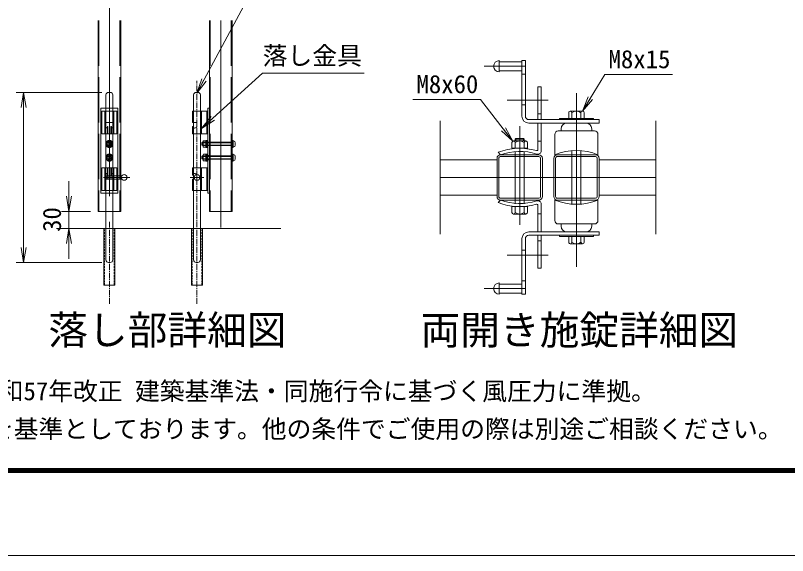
# Model space of a CAD drawing. Units: millimetres, scale not verified. Extents: x -4200 to 4200, y -2970 to 2970.
# Drawn here: x -157 to 1886, y -2970 to -1541 of the extents above; entities that cross this region are included whole.
import ezdxf
from ezdxf.enums import TextEntityAlignment as Align

# ---------------------------------------------------------------- set-up
doc = ezdxf.new("R2010")
doc.units = ezdxf.units.MM
doc.header["$LTSCALE"] = 20
for name, pattern in [('DASHED', [7.5, 6, -1.5]), ('USER1', [50.8, 31.75, -6.35, 6.35, -6.35]), ('USER2', [1.125, 0.75, -0.125, 0.125, -0.125]), ('USER3', [0.375, 0.25, -0.125])]:
    doc.linetypes.add(name, pattern=pattern)
for name, color, linetype, lineweight in [('0-0_D-STR1', 1, 'Continuous', 18), ('0-1_D-STR-DIM', 7, 'Continuous', 9), ('0-2_0', 7, 'Continuous', 9), ('0-3_D-STR3', 3, 'Continuous', 13), ('0-4_D-BMK', 2, 'USER1', 13), ('0-6_D-STR-TXT', 7, 'Continuous', 9), ('0-9_D-STR4', 7, 'Continuous', 9), ('0-C_D-TTL', 7, 'Continuous', 9)]:
    doc.layers.add(name, color=color, linetype=linetype, lineweight=lineweight)
doc.layers.add('0-8_D-TTL-TXT', color=7, linetype='Continuous')
doc.styles.add('ＭＳ ゴシック', font='')
doc.styles.get('ＭＳ ゴシック').set_extended_font_data('MS Gothic')

# ---------------------------------------------------------------- blocks, each defined once
blk = doc.blocks.new('_Open')
at = {"layer": '0-2_0'}
blk.add_line((-20, 3.33), (0, 0), dxfattribs=at)
blk.add_lwpolyline([(-20, -3.33), (0, 0), (-20, 0)], dxfattribs=at)

msp = doc.modelspace()

# ---------------------------------------------------------------- linework, layer by layer
at = {"layer": '0-0_D-STR1'}
for p, q in [((61.84, -1554.52), (61.84, -2059.89)), ((121.84, -1554.52), (121.84, -2059.89)), ((356.46, -1554.52), (356.46, -2059.89)), ((416.46, -1554.52), (416.46, -2059.89)), ((967.09, -1820), (967.09, -2120)), ((1537.09, -1820), (1537.09, -2120)), ((1121.89, -2020.2), (1121.89, -1919.4)), ((1227.49, -1910), (1126.69, -1910)), ((1126.69, -1914.6), (1227.49, -1914.6)), ((1232.29, -2020.2), (1232.29, -1919.4)), ((1271.89, -2020.2), (1271.89, -1919.4)), ((1377.49, -1910), (1276.69, -1910)), ((1276.69, -1914.6), (1377.49, -1914.6)), ((1382.29, -2020.2), (1382.29, -1919.4)), ((967.09, -1923.5), (1117.09, -1923.5)), ((1117.09, -1919.6), (1117.09, -2020.4)), ((1237.09, -1919.6), (1237.09, -2020.4)), ((1267.09, -1919.6), (1267.09, -2020.4)), ((1387.09, -1919.6), (1387.09, -2020.4)), ((1537.09, -1923.5), (1387.09, -1923.5)), ((967.09, -2016.5), (1117.09, -2016.5)), ((1537.09, -2016.5), (1387.09, -2016.5)), ((1126.69, -2025), (1227.49, -2025)), ((1227.49, -2030), (1126.69, -2030)), ((1276.69, -2025), (1377.49, -2025)), ((1377.49, -2030), (1276.69, -2030)), ((61.84, -2059.89), (121.84, -2059.89)), ((356.46, -2059.89), (416.46, -2059.89))]:
    msp.add_line(p, q, dxfattribs=at)
at = {"layer": '0-0_D-STR1', "linetype": 'DASHED'}
for p, q in [((64.24, -1554.52), (64.24, -2059.89)), ((119.44, -1554.52), (119.44, -2059.89)), ((358.86, -1554.52), (358.86, -2059.89)), ((414.06, -1554.52), (414.06, -2059.89))]:
    msp.add_line(p, q, dxfattribs=at)
at = {"layer": '0-0_D-STR1'}
for centre, radius, start, end in [((1126.69, -1919.6), 9.6, 90, 180), ((1126.69, -1919.4), 4.8, 89.99997, 180), ((1227.49, -1919.6), 9.6, 0, 90), ((1227.49, -1919.4), 4.8, 0, 89.99997), ((1276.69, -1919.6), 9.6, 90, 180), ((1276.69, -1919.4), 4.8, 89.99997, 180), ((1377.49, -1919.6), 9.6, 0, 90), ((1377.49, -1919.4), 4.8, 0, 89.99997), ((1126.69, -2020.4), 9.6, 180, 270), ((1126.69, -2020.2), 4.8, 180, 270.00003), ((1227.49, -2020.2), 4.8, 270.00003, 0), ((1227.49, -2020.4), 9.6, 270, 0), ((1276.69, -2020.4), 9.6, 180, 270), ((1276.69, -2020.2), 4.8, 180, 270.00003), ((1377.49, -2020.2), 4.8, 270.00003, 0), ((1377.49, -2020.4), 9.6, 270, 0)]:
    msp.add_arc(centre, radius, start, end, dxfattribs=at)
at = {"layer": '0-1_D-STR-DIM'}
for p, q in [((71.84, -1744.89), (-154.94, -1744.89)), ((-134.94, -1784.89), (-134.94, -2154.89)), ((-14.94, -2019.89), (-14.94, -1979.89)), ((41.84, -2059.89), (-34.94, -2059.89)), ((-14.94, -2059.89), (-14.94, -2104.89)), ((41.84, -2104.89), (-34.94, -2104.89)), ((-14.94, -2144.89), (-14.94, -2184.89)), ((71.84, -2194.89), (-154.94, -2194.89))]:
    msp.add_line(p, q, dxfattribs=at)
at = {"layer": '0-3_D-STR3'}
for p, q in [((1123.09, -1661), (1123.09, -1691)), ((1123.09, -1664), (1183.09, -1664)), ((1183.09, -1661), (1183.09, -1808)), ((1183.09, -1661), (1192.09, -1661)), ((1192.09, -1661), (1192.09, -1808)), ((1123.09, -1688), (1183.09, -1688)), ((1192.09, -1697), (1183.09, -1697)), ((1225.09, -1817), (1225.09, -1730)), ((1234.09, -1730), (1225.09, -1730)), ((1234.09, -1817), (1234.09, -1730)), ((82.84, -1751.64), (82.84, -2188.14)), ((89.59, -1744.89), (94.09, -1744.89)), ((100.84, -1751.64), (100.84, -2188.14)), ((314.61, -1751.64), (314.61, -2188.14)), ((325.86, -1744.89), (321.36, -1744.89)), ((332.61, -1751.64), (332.61, -2188.14)), ((69.34, -1786.89), (69.34, -2011.89)), ((69.34, -1786.89), (114.34, -1786.89)), ((72.34, -1794.39), (111.34, -1794.39)), ((72.34, -1794.39), (72.34, -1854.39)), ((79.69, -1794.39), (79.69, -1854.39)), ((82.09, -1794.39), (82.09, -1824.39)), ((101.59, -1794.39), (101.59, -1824.39)), ((103.99, -1794.39), (103.99, -1854.39)), ((111.34, -1794.39), (111.34, -1854.39)), ((114.34, -1786.89), (114.34, -2011.89)), ((311.46, -1824.39), (311.46, -1794.39)), ((311.46, -1794.39), (351.96, -1794.39)), ((313.86, -1824.39), (313.86, -1794.39)), ((333.36, -1854.39), (333.36, -1794.39)), ((335.76, -1854.39), (335.76, -1794.39)), ((349.56, -1854.39), (349.56, -1794.39)), ((351.96, -1786.89), (356.46, -1786.89)), ((351.96, -1854.39), (351.96, -1794.39)), ((356.46, -1786.89), (356.46, -2011.89)), ((1192.09, -1778), (1183.09, -1778)), ((1310.91, -1794.68), (1343.31, -1794.68)), ((1201.09, -1817), (1387.09, -1817)), ((1234.09, -1802), (1225.09, -1802)), ((1372.09, -1814), (1282.09, -1814)), ((1282.09, -1814), (1282.09, -1817)), ((1306.75, -1798.89), (1306.75, -1814.14)), ((1315.07, -1798.89), (1315.07, -1814)), ((1339.11, -1798.89), (1339.11, -1814)), ((1347.52, -1798.89), (1347.52, -1813.89)), ((1372.09, -1814), (1372.09, -1817)), ((1387.09, -1826), (1387.09, -1817)), ((103.99, -1824.39), (79.69, -1824.39)), ((82.09, -1824.39), (82.09, -1834.89)), ((86.59, -1834.89), (86.59, -1854.39)), ((86.59, -1834.89), (86.59, -1854.39)), ((86.59, -1834.99), (87.63, -1834.99)), ((87.63, -1834.99), (87.63, -1854.39)), ((96.05, -1834.99), (96.05, -1854.39)), ((97.09, -1834.99), (96.05, -1834.99)), ((97.09, -1834.89), (97.09, -1854.39)), ((101.59, -1834.89), (101.59, -1824.39)), ((311.46, -1824.39), (323.61, -1824.39)), ((311.46, -1834.89), (311.46, -1854.39)), ((311.46, -1834.89), (313.62, -1834.89)), ((313.62, -1834.89), (313.62, -1835.14)), ((323.61, -1834.89), (323.61, -1824.39)), ((1201.09, -1826), (1387.09, -1826)), ((1225.09, -1826), (1225.09, -1896.15)), ((1234.09, -1826), (1234.09, -1899.5)), ((72.34, -1854.39), (111.34, -1854.39)), ((82.09, -1839.22), (82.09, -1854.39)), ((101.59, -1839.22), (101.59, -1854.39)), ((311.46, -1854.39), (351.96, -1854.39)), ((313.62, -1838.3), (313.62, -1854.39)), ((1270.09, -1856), (1270.09, -1910)), ((1279.09, -1847), (1375.09, -1847)), ((1286.59, -1847), (1286.59, -1841)), ((1367.59, -1847), (1367.59, -1841)), ((1384.09, -1856), (1384.09, -1910)), ((336.36, -1878.39), (337.86, -1876.89)), ((336.36, -1884.39), (336.36, -1878.39)), ((418.86, -1878.39), (336.36, -1878.39)), ((337.86, -1885.89), (337.86, -1876.89)), ((418.86, -1876.89), (337.86, -1876.89)), ((339.66, -1887.89), (339.66, -1874.72)), ((347.16, -1872.77), (340.56, -1872.77)), ((340.56, -1877.08), (347.16, -1877.08)), ((347.16, -1890.77), (347.16, -1872.02)), ((349.56, -1872.02), (347.16, -1872.02)), ((347.16, -1890.02), (347.16, -1872.77)), ((349.56, -1890.77), (349.56, -1872.02)), ((349.56, -1890.77), (349.56, -1872.02)), ((351.96, -1872.02), (349.56, -1872.02)), ((351.96, -1890.77), (351.96, -1872.02)), ((416.46, -1890.77), (416.46, -1872.02)), ((418.86, -1872.02), (416.46, -1872.02)), ((418.86, -1890.77), (418.86, -1872.02)), ((418.86, -1873.52), (418.86, -1889.27)), ((420.21, -1873.52), (418.86, -1873.52)), ((424.71, -1878.02), (424.71, -1884.77)), ((1156.66, -1877.77), (1156.66, -1892.77)), ((1193.27, -1873.56), (1160.87, -1873.56)), ((1165.08, -1877.77), (1165.08, -1892.88)), ((1165.09, -1869.03), (1177.09, -1869.03)), ((1177.09, -1867.23), (1187.29, -1867.23)), ((1189.09, -1869.03), (1177.09, -1869.03)), ((1187.29, -1867.23), (1187.29, -1873.56)), ((1189.11, -1877.77), (1189.11, -1892.88)), ((1197.44, -1877.77), (1197.44, -1893.02)), ((1225.09, -1874), (1234.09, -1874)), ((418.86, -1884.39), (336.36, -1884.39)), ((336.36, -1884.39), (337.86, -1885.89)), ((418.86, -1885.89), (337.86, -1885.89)), ((340.56, -1885.7), (347.16, -1885.7)), ((347.16, -1890.02), (340.56, -1890.02)), ((349.56, -1890.77), (347.16, -1890.77)), ((351.96, -1890.77), (349.56, -1890.77)), ((418.86, -1890.77), (416.46, -1890.77)), ((420.21, -1889.27), (418.86, -1889.27)), ((1156.66, -1892.77), (1197.44, -1892.77)), ((336.36, -1914.39), (337.86, -1912.89)), ((336.36, -1920.39), (336.36, -1914.39)), ((418.86, -1914.39), (336.36, -1914.39)), ((337.86, -1921.89), (337.86, -1912.89)), ((418.86, -1912.89), (337.86, -1912.89)), ((339.66, -1923.89), (339.66, -1910.72)), ((347.16, -1908.77), (340.56, -1908.77)), ((340.56, -1913.08), (347.16, -1913.08)), ((347.16, -1926.77), (347.16, -1908.02)), ((349.56, -1908.02), (347.16, -1908.02)), ((347.16, -1926.02), (347.16, -1908.77)), ((349.56, -1926.77), (349.56, -1908.02)), ((349.56, -1926.77), (349.56, -1908.02)), ((351.96, -1908.02), (349.56, -1908.02)), ((351.96, -1926.77), (351.96, -1908.02)), ((351.96, -1911.77), (356.46, -1911.77)), ((416.46, -1926.77), (416.46, -1908.02)), ((418.86, -1908.02), (416.46, -1908.02)), ((418.86, -1926.77), (418.86, -1908.02)), ((418.86, -1909.52), (418.86, -1925.27)), ((420.21, -1909.52), (418.86, -1909.52)), ((424.71, -1914.02), (424.71, -1920.77)), ((1126.15, -1910), (1120.09, -1903.34)), ((1165.08, -2039.93), (1165.08, -1901.57)), ((1189.11, -2039.93), (1189.11, -1901.57)), ((1315.08, -2040.59), (1315.08, -1899.41)), ((1339.11, -2040.59), (1339.11, -1899.41)), ((418.86, -1920.39), (336.36, -1920.39)), ((336.36, -1920.39), (337.86, -1921.89)), ((418.86, -1921.89), (337.86, -1921.89)), ((340.56, -1921.7), (347.16, -1921.7)), ((347.16, -1926.02), (340.56, -1926.02)), ((349.56, -1926.77), (347.16, -1926.77)), ((351.96, -1926.77), (349.56, -1926.77)), ((351.96, -1923.02), (356.46, -1923.02)), ((418.86, -1926.77), (416.46, -1926.77)), ((420.21, -1925.27), (418.86, -1925.27)), ((111.34, -1944.39), (72.34, -1944.39)), ((72.34, -2004.39), (72.34, -1944.39)), ((79.69, -2004.39), (79.69, -1944.39)), ((82.09, -1959.56), (82.09, -1944.39)), ((86.59, -1963.89), (86.59, -1944.39)), ((87.63, -1963.79), (87.63, -1944.39)), ((96.05, -1963.79), (96.05, -1944.39)), ((97.09, -1963.89), (97.09, -1944.39)), ((97.09, -1963.89), (97.09, -1944.39)), ((101.59, -1959.56), (101.59, -1944.39)), ((103.99, -2004.39), (103.99, -1944.39)), ((111.34, -2004.39), (111.34, -1944.39)), ((311.46, -1944.39), (351.96, -1944.39)), ((311.46, -1963.89), (311.46, -1944.39)), ((313.62, -1960.48), (313.62, -1944.39)), ((333.36, -1944.39), (333.36, -2004.39)), ((335.76, -1944.39), (335.76, -2004.39)), ((349.56, -1944.39), (349.56, -2004.39)), ((351.96, -1944.39), (351.96, -2004.39)), ((79.69, -1974.39), (103.99, -1974.39)), ((82.09, -1963.89), (82.09, -1974.39)), ((82.09, -2004.39), (82.09, -1974.39)), ((124.84, -1965.39), (82.84, -1965.39)), ((100.84, -1966.29), (82.84, -1966.29)), ((100.84, -1973.49), (82.84, -1973.49)), ((124.84, -1974.39), (82.84, -1974.39)), ((85.84, -1965.39), (85.84, -1974.39)), ((86.59, -1963.79), (87.63, -1963.79)), ((97.09, -1963.79), (96.05, -1963.79)), ((100.84, -1966.29), (103.54, -1965.39)), ((100.84, -1973.49), (103.54, -1974.39)), ((101.59, -1974.39), (101.59, -1963.89)), ((101.59, -2004.39), (101.59, -1974.39)), ((311.46, -1963.89), (313.62, -1963.89)), ((311.46, -1974.39), (311.46, -2004.39)), ((311.46, -1974.39), (314.61, -1974.39)), ((313.62, -1963.89), (313.62, -1963.64)), ((313.86, -1974.39), (313.86, -2004.39)), ((323.61, -1963.89), (323.61, -1974.39)), ((69.34, -2011.89), (114.34, -2011.89)), ((111.34, -2004.39), (72.34, -2004.39)), ((311.46, -2004.39), (351.96, -2004.39)), ((1126.15, -2030), (1120.09, -2036.66)), ((1234.09, -2112.5), (1234.09, -2040.5)), ((1270.09, -2084), (1270.09, -2030)), ((1384.09, -2084), (1384.09, -2030)), ((1156.66, -2062.48), (1156.66, -2047.23)), ((1197.44, -2047.23), (1156.66, -2047.23)), ((1165.08, -2062.48), (1165.08, -2047.37)), ((1189.11, -2062.48), (1189.11, -2047.37)), ((1197.44, -2062.48), (1197.44, -2047.23)), ((1225.09, -2112.5), (1225.09, -2043.86)), ((1193.28, -2066.7), (1160.87, -2066.7)), ((1225.09, -2066), (1234.09, -2066)), ((1279.09, -2093), (1375.09, -2093)), ((1286.59, -2093), (1286.59, -2099)), ((1367.59, -2093), (1367.59, -2099)), ((1201.09, -2114), (1387.09, -2114)), ((1201.09, -2123), (1387.09, -2123)), ((1225.09, -2121.5), (1225.09, -2210)), ((1234.09, -2121.5), (1234.09, -2210)), ((1282.09, -2126), (1282.09, -2123)), ((1372.09, -2126), (1372.09, -2123)), ((1387.09, -2114), (1387.09, -2123)), ((1183.09, -2279), (1183.09, -2130.5)), ((1192.09, -2279), (1192.09, -2132)), ((1234.09, -2138), (1225.09, -2138)), ((1372.09, -2126), (1282.09, -2126)), ((1306.75, -2141.11), (1306.75, -2125.86)), ((1315.07, -2141.11), (1315.07, -2126)), ((1339.11, -2141.11), (1339.11, -2126)), ((1347.52, -2141.11), (1347.52, -2126.11)), ((1192.09, -2162), (1183.09, -2162)), ((1310.91, -2145.33), (1343.31, -2145.33)), ((89.59, -2194.89), (94.09, -2194.89)), ((325.86, -2194.89), (321.36, -2194.89)), ((1234.09, -2210), (1225.09, -2210)), ((1192.09, -2243), (1183.09, -2243)), ((1123.09, -2279), (1123.09, -2249)), ((1123.09, -2252), (1183.09, -2252)), ((1123.09, -2276), (1183.09, -2276)), ((1183.09, -2279), (1192.09, -2279))]:
    msp.add_line(p, q, dxfattribs=at)
at = {"layer": '0-3_D-STR3', "linetype": 'USER3'}
for p, q in [((79.32, -2254.89), (79.32, -2104.89)), ((104.37, -2254.89), (104.37, -2104.89)), ((311.09, -2254.89), (311.09, -2104.89)), ((336.14, -2254.89), (336.14, -2104.89))]:
    msp.add_line(p, q, dxfattribs=at)
at = {"layer": '0-3_D-STR3'}
for points in [[(351.96, -1786.89), (351.96, -2011.89), (356.46, -2011.89)], [(1165.09, -1873.56), (1165.09, -1869.03), (1166.89, -1867.23)], [(1177.09, -1867.23), (1166.89, -1867.23), (1166.89, -1873.56)], [(1189.09, -1873.56), (1189.09, -1869.03), (1187.29, -1867.23)], [(106.17, -2254.89), (77.52, -2254.89), (77.52, -2104.89)], [(106.17, -2254.89), (106.17, -2104.89), (77.52, -2104.89)], [(337.94, -2254.89), (309.29, -2254.89), (309.29, -2104.89)], [(337.94, -2254.89), (337.94, -2104.89), (309.29, -2104.89)]]:
    msp.add_lwpolyline(points, dxfattribs=at)
at = {"layer": '0-3_D-STR3', "linetype": 'DASHED'}
for points in [[(91.84, -1872.77), (84.37, -1877.08), (84.37, -1885.7), (91.84, -1890.02), (99.31, -1885.7), (99.31, -1877.08)], [(91.84, -1908.77), (84.37, -1913.08), (84.37, -1921.7), (91.84, -1926.02), (99.31, -1921.7), (99.31, -1913.08)]]:
    msp.add_lwpolyline(points, close=True, dxfattribs=at)
for centre, radius in [((91.84, -1881.39), 9.38), ((91.84, -1881.39), 7.47), ((91.84, -1881.39), 4.5), ((91.84, -1881.39), 3.6), ((91.84, -1917.39), 9.38), ((91.84, -1917.39), 7.47), ((91.84, -1917.39), 4.5), ((91.84, -1917.39), 3.6)]:
    msp.add_circle(centre, radius, dxfattribs=at)
at = {"layer": '0-3_D-STR3'}
for centre in [(130.84, -1969.89), (323.61, -1969.89)]:
    msp.add_circle(centre, 7.5, dxfattribs=at)
for centre, radius, start, end in [((1123.09, -1676), 15, 90.00001, 270), ((89.59, -1751.64), 6.75, 90, 180), ((94.09, -1751.64), 6.75, 0, 90), ((321.36, -1751.64), 6.75, 90, 180), ((325.86, -1751.64), 6.75, 0, 90), ((1310.91, -1798.84), 4.16, 359.29981, 180.701), ((1327.09, -1813.91), 19.24, 51.35043, 128.64746), ((1343.31, -1798.9), 4.21, 0.08393, 179.91606), ((1201.09, -1808), 18, 180.00001, 269.99995), ((1201.09, -1808), 9, 180.00001, 270), ((317.54, -1833.08), 6.34, 196.56618, 343.43382), ((318.02, -1835.01), 4.4, 178.39007, 262.24067), ((1301.59, -1841), 15, 90.00001, 179.99999), ((1352.59, -1841), 15, 0, 90), ((1279.09, -1856), 9, 90, 180.00001), ((1375.09, -1856), 9, 0, 90), ((342.67, -1874.92), 3.02, 134.39087, 225.60913), ((350.44, -1881.39), 10.78, 156.42363, 203.57637), ((420.21, -1878.02), 4.5, 0, 90), ((1160.87, -1877.78), 4.21, 0.08393, 179.91608), ((1177.1, -1892.8), 19.24, 51.35253, 128.64959), ((1193.27, -1877.72), 4.16, 359.29901, 180.70018), ((342.69, -1887.86), 3.03, 134.68187, 225.31813), ((420.21, -1884.77), 4.5, 270, 0), ((1177.09, -2051.77), 159, 73.87238, 111.00754), ((1222.09, -1896.15), 3, 253.8728, 0.00001), ((1327.09, -2051.34), 152.4, 68.0365, 111.96349), ((342.67, -1910.92), 3.02, 134.39087, 225.60913), ((350.44, -1917.39), 10.78, 156.42363, 203.57637), ((420.21, -1914.02), 4.5, 0, 90), ((1177.09, -2051.09), 150, 72.42905, 109.85261), ((1225.09, -1899.5), 9, 252.42887, 0.00001), ((342.69, -1923.86), 3.03, 134.68187, 225.31813), ((420.21, -1920.77), 4.5, 270, 0), ((317.54, -1965.7), 6.34, 31.15279, 163.43382), ((318.02, -1963.77), 4.4, 97.75933, 181.60993), ((1177.09, -1888.23), 159, 248.99246, 286.12762), ((1177.09, -1888.91), 150, 250.14739, 287.57095), ((1222.09, -2043.86), 3, 359.99999, 106.1272), ((1225.09, -2040.5), 9, 359.99999, 107.57113), ((1327.09, -1888.66), 152.4, 248.03651, 291.9635), ((1160.87, -2062.48), 4.21, 180.08392, 359.91607), ((1177.1, -2047.46), 19.24, 231.35041, 308.64747), ((1193.28, -2062.53), 4.16, 179.29982, 0.70099), ((1279.09, -2084), 9, 179.99999, 270), ((1301.59, -2099), 15, 180.00001, 269.99999), ((1352.59, -2099), 15, 270, 0), ((1375.09, -2084), 9, 270, 0), ((1201.09, -2132), 18, 90.00005, 179.99999), ((1201.09, -2132), 9, 90, 179.99999), ((1310.91, -2141.16), 4.16, 179.299, 0.70019), ((1327.09, -2126.09), 19.24, 231.35254, 308.64957), ((1343.31, -2141.11), 4.21, 180.08394, 359.91607), ((89.59, -2188.14), 6.75, 180, 270), ((94.09, -2188.14), 6.75, 270, 0), ((321.36, -2188.14), 6.75, 180, 270), ((325.86, -2188.14), 6.75, 270, 0), ((1123.09, -2264), 15, 90, 269.99999)]:
    msp.add_arc(centre, radius, start, end, dxfattribs=at)
for centre, major_axis, ratio, start_param, end_param in [((83.14, -1834.93), (0, -4.5), 0.766727, 4.7027468, 7.8636238), ((84.86, -1834.93), (0, -4.5), 0.615242, 4.7027468, 6.0032469), ((100.54, -1834.93), (0, -4.5), 0.766727, 4.7027468, 7.8636238), ((98.82, -1834.93), (0, -4.5), 0.615242, 0.2799384, 1.5804385), ((83.14, -1963.85), (0, 4.5), 0.766727, 4.7027468, 7.8636238), ((84.86, -1963.85), (0, 4.5), 0.615242, 0.2799384, 1.5804385), ((100.54, -1963.85), (0, 4.5), 0.766727, 4.7027468, 7.8636238), ((98.82, -1963.85), (0, 4.5), 0.615242, 4.7027468, 6.0032469)]:
    msp.add_ellipse(centre, major_axis=major_axis, ratio=ratio, start_param=start_param, end_param=end_param, dxfattribs=at)
at = {"layer": '0-4_D-BMK'}
for p, q in [((91.84, -1325.78), (91.84, -2102.12)), ((386.46, -1554.52), (386.46, -2102.12)), ((1082.89, -1676), (1192.09, -1676)), ((1327.09, -2206.35), (1327.09, -1746.64)), ((1143.55, -1766), (1251.97, -1766)), ((91.84, -1780.64), (91.84, -2019.81)), ((1177.09, -1834.38), (1177.09, -2095.2)), ((145.58, -1969.89), (76.34, -1969.89)), ((305.53, -1969.89), (341.69, -1969.89)), ((1537.09, -1970), (967.09, -1970)), ((1143.55, -2175.5), (1251.97, -2175.5)), ((1082.89, -2264), (1192.09, -2264))]:
    msp.add_line(p, q, dxfattribs=at)
at = {"layer": '0-4_D-BMK', "linetype": 'USER2'}
for p, q in [((323.61, -2304.39), (323.61, -1714.43)), ((91.84, -2304.39), (91.84, -2101.19))]:
    msp.add_line(p, q, dxfattribs=at)
at = {"layer": '0-6_D-STR-TXT'}
for points in [[(828.53, -1517.83), (446.35, -1517.83), (324.09, -1745.45)], [(766.09, -1693.81), (497.14, -1693.81), (337.24, -1839.01)], [(1581.32, -1697.48), (1402.02, -1697.48), (1344.35, -1792.97)], [(894.72, -1763.47), (1073.32, -1763.47), (1157.43, -1872.62)]]:
    msp.add_lwpolyline(points, dxfattribs=at)
at = {"layer": '0-9_D-STR4'}
msp.add_line((-47.97, -2104.89), (545.1, -2104.89), dxfattribs=at)
at = {"layer": '0-C_D-TTL', "color": 2, "lineweight": 18}
msp.add_lwpolyline([(-4200, 2970), (4200, 2970), (4200, -2970), (-4200, -2970)], close=True, dxfattribs=at)
at = {"layer": '0-C_D-TTL'}
for points in [[(-3930, 2750), (3930, 2750), (3930, -2750), (-3930, -2750)], [(-3927.5, 2747.5), (3927.5, 2747.5), (3927.5, -2747.5), (-3927.5, -2747.5)], [(-3925, 2745), (3925, 2745), (3925, -2745), (-3925, -2745)], [(-3922.5, 2742.5), (3922.5, 2742.5), (3922.5, -2742.5), (-3922.5, -2742.5)], [(-3920, 2740), (3920, 2740), (3920, -2740), (-3920, -2740)]]:
    msp.add_lwpolyline(points, close=True, dxfattribs=at)

# ---------------------------------------------------------------- block references
at = {"layer": '0-1_D-STR-DIM', "xscale": 2, "yscale": 2}
for p, rotation in [((-134.94, -1744.89), 90), ((-14.94, -2059.89), 270), ((-14.94, -2104.89), 90), ((-134.94, -2194.89), 270)]:
    msp.add_blockref('_Open', p, dxfattribs=dict(at, rotation=rotation))
at = {"layer": '0-6_D-STR-TXT', "xscale": 2, "yscale": 2}
for p, rotation in [((323.14, -1747.21), 241.75846), ((1343.31, -1794.69), 238.87192), ((335.76, -1840.35), 222.24226), ((1158.65, -1874.2), 307.61902)]:
    msp.add_blockref('_Open', p, dxfattribs=dict(at, rotation=rotation))

# ---------------------------------------------------------------- texts
at = {"layer": '0-1_D-STR-DIM', "style": 'ＭＳ ゴシック'}
msp.add_text('30', height=48.09, rotation=90, dxfattribs=at).set_placement((-21.69, -2114.02), align=Align.BOTTOM_LEFT)
at = {"layer": '0-6_D-STR-TXT', "style": 'ＭＳ ゴシック'}
for s, p in [('落し金具', (497.32, -1686.25)), ('M8x15', (1412.14, -1695.53)), ('M8x60', (904.1, -1761.5)), ('（設計条件）風荷重：昭和57年改正 建築基準法・同施行令に基づく風圧力に準拠。', (-922.45, -2573.6)), ('・本商品はGLへの設置を基準としております。他の条件でご使用の際は別途ご相談ください。 ', (-882.45, -2673.6))]:
    msp.add_text(s, height=48.09, dxfattribs=at).set_placement(p, align=Align.BOTTOM_LEFT)
at = {"layer": '0-8_D-TTL-TXT', "style": 'ＭＳ ゴシック'}
for s, p in [('落し部詳細図', (-69.68, -2435)), ('両開き施錠詳細図', (914.94, -2435))]:
    msp.add_text(s, height=76.98, dxfattribs=at).set_placement(p, align=Align.BOTTOM_LEFT)

doc.saveas('drawing.dxf')
